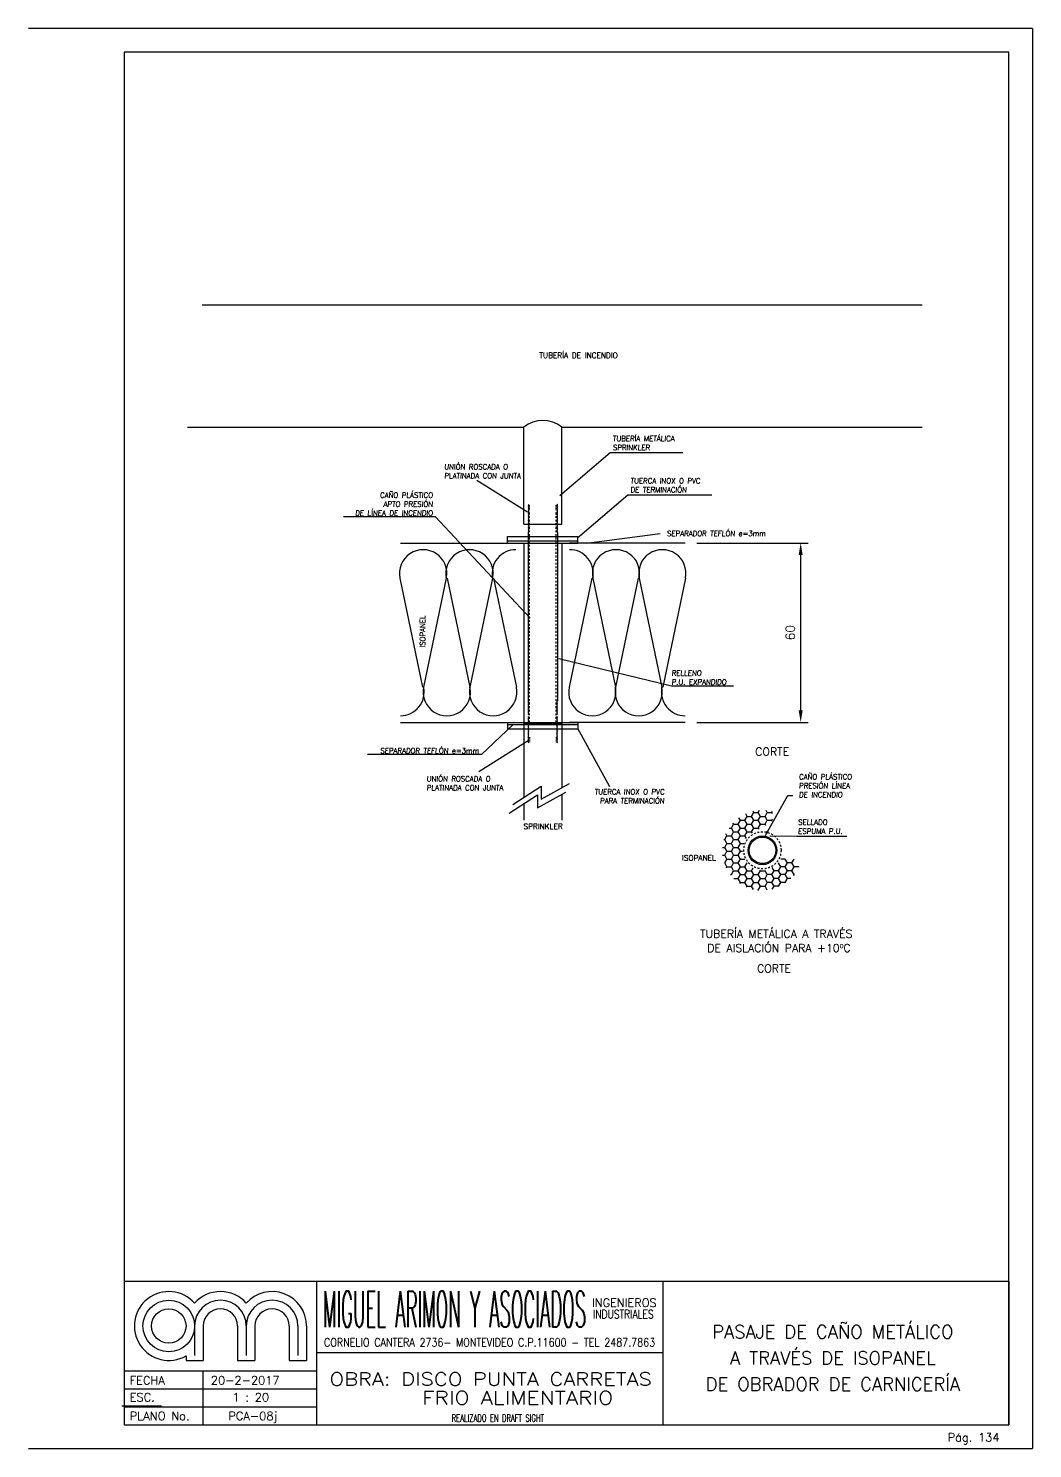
# Model space of a CAD drawing. Extents: x 2682 to 23682, y -29604 to -17724.
# Drawn here: x 19482 to 23682, y -29604 to -23664 of the extents above; entities that cross this region are included whole.
import ezdxf
from ezdxf.enums import TextEntityAlignment as Align

# ---------------------------------------------------------------- set-up
doc = ezdxf.new("R2010")
doc.units = 0
doc.header["$MEASUREMENT"] = 0
doc.header["$PDMODE"] = 33
doc.linetypes.add('PUN2', pattern=[15, 7.5, -7.5])
doc.layers.get('0').update_dxf_attribs({"linetype": 'CONTINUOUS'})
doc.layers.get('DEFPOINTS').update_dxf_attribs({"linetype": 'CONTINUOUS'})
for name, color, linetype in [('0.25', 50, 'CONTINUOUS'), ('0.6', 15, 'CONTINUOUS'), ('FI', 2, 'CONTINUOUS'), ('FIN', 2, 'CONTINUOUS'), ('GR', 9, 'CONTINUOUS'), ('ISO', 19, 'CONTINUOUS'), ('MA', 15, 'CONTINUOUS'), ('ME', 7, 'CONTINUOUS'), ('MF', 19, 'CONTINUOUS'), ('QUOTE', 4, 'CONTINUOUS'), ('RIEL', 70, 'CONTINUOUS'), ('TX', 13, 'CONTINUOUS')]:
    doc.layers.add(name, color=color, linetype=linetype)
doc.styles.add('ROMANS', font='romans')
doc.styles.add('rpm', font='romans.shx', dxfattribs={"width": 0.95, "oblique": 3})
doc.dimstyles.new('RPM 1-25', dxfattribs={"dimscale": 25, "dimtxt": 1.5, "dimasz": 2, "dimexe": 1.25, "dimexo": 2, "dimgap": 1, "dimtad": 1, "dimdec": 0, "dimtxsty": 'ROMANS', "dimcen": 2.5, "dimclrd": 256, "dimclre": 256, "dimclrt": 256, "dimadec": 0, "dimazin": 0, "dimtfac": 1, "dimtdec": 0, "dimtix": 1, "dimtmove": 2, "dimatfit": 3, "dimfxl": 1, "dimtolj": 1, "dimlwd": -1, "dimlwe": -1, "dimarcsym": 0})
doc.dimstyles.new('RPM 1-5', dxfattribs={"dimscale": 5, "dimtxt": 1.5, "dimasz": 2, "dimexe": 1.25, "dimexo": 2, "dimgap": 1, "dimtad": 1, "dimdec": 0, "dimtxsty": 'ROMANS', "dimcen": 2.5, "dimclrd": 256, "dimclre": 256, "dimclrt": 256, "dimadec": 0, "dimazin": 0, "dimtfac": 1, "dimtdec": 0, "dimtix": 1, "dimtmove": 2, "dimatfit": 3, "dimfxl": 1, "dimtolj": 1, "dimlwd": -1, "dimlwe": -1, "dimarcsym": 0})

# ---------------------------------------------------------------- blocks, each defined once
blk = doc.blocks.new('*D847')
at = {"layer": 'DEFPOINTS', "color": 0, "transparency": 16777216}
for p in [(22228.3, -25816.4), (22228.3, -26566.4), (22712, -26566.4)]:
    blk.add_point(p, dxfattribs=at)
at = {"layer": 'TX', "transparency": 16777216}
for p, q in [((22278.3, -25816.4), (22743.3, -25816.4)), ((22712, -25866.4), (22712, -26516.4)), ((22278.3, -26566.4), (22743.3, -26566.4))]:
    blk.add_line(p, q, dxfattribs=at)
for points in [[(22703.7, -25866.4), (22720.4, -25866.4), (22712, -25816.4)], [(22703.7, -26516.4), (22720.4, -26516.4), (22712, -26566.4)]]:
    blk.add_solid(points, dxfattribs=at)
at = {"layer": 'TX', "transparency": 16777216, "insert": (22668.3, -26191.4), "char_height": 37.5, "attachment_point": 5, "rotation": 90, "style": 'ROMANS'}
blk.add_mtext('\\A1;60', dxfattribs=at)

msp = doc.modelspace()

# ---------------------------------------------------------------- linework, layer by layer
for p, q in [((21486.01229, -25807.44385), (21486.01229, -25789.44385)), ((21486.01229, -25789.44385), (21780.01229, -25789.44385)), ((21486.01229, -25816.44385), (21486.01229, -25807.44385)), ((21486.01229, -25807.44385), (21780.01229, -25807.44385)), ((21486.01229, -25816.44385), (21780.01229, -25816.44385)), ((21780.01229, -25807.44385), (21780.01229, -25789.44385)), ((21780.01229, -25816.44385), (21780.01229, -25807.44385)), ((21486.01229, -26566.44385), (21486.01229, -26575.44385)), ((21486.01229, -26566.44385), (21780.01229, -26566.44385)), ((21486.01229, -26575.44385), (21486.01229, -26593.44385)), ((21486.01229, -26575.44385), (21780.01229, -26575.44385)), ((21486.01229, -26593.44385), (21780.01229, -26593.44385)), ((21780.01229, -26575.44385), (21780.01229, -26593.44385))]:
    msp.add_line(p, q)
at = {"layer": '0.25'}
for radius in [60, 55.5]:
    msp.add_circle((22552.16689, -27101.65009), radius, dxfattribs=at)
at = {"layer": '0.6'}
for p, q in [((19882.04509, -23763.99649), (19882.04509, -29503.99649)), ((23582.04509, -23763.99649), (19882.04509, -23763.99649)), ((23582.04509, -29503.99649), (23582.04509, -23763.99649)), ((19882.04509, -29503.99649), (23582.04509, -29503.99649))]:
    msp.add_line(p, q, dxfattribs=at)
at = {"layer": 'FI'}
for p, q in [((23682.04509, -23663.99649), (19482.04509, -23663.99649)), ((23682.04509, -23663.99649), (23682.04509, -29603.99649)), ((23682.06483, -23663.99649), (23682.06483, -29603.99649)), ((19882.04509, -29353.59627), (20688.4446, -29353.59627)), ((19882.04509, -29428.79627), (20688.4446, -29428.79627)), ((19482.03522, -29603.99649), (23682.04509, -29603.99649)), ((19482.05496, -29603.99649), (23682.06483, -29603.99649))]:
    msp.add_line(p, q, dxfattribs=at)
at = {"layer": 'FIN'}
for p, q in [((21571.74229, -25654.75071), (21574.50229, -25657.00071)), ((21574.50229, -25657.00071), (21571.74229, -25659.25071)), ((21571.74229, -25659.25071), (21574.50229, -25661.50071)), ((21573.12229, -25655.87571), (21574.50229, -25657.00071)), ((21577.74229, -25660.75071), (21577.74229, -25657.75071)), ((21688.74229, -25660.75071), (21688.74229, -25657.75071)), ((21694.74229, -25654.75071), (21691.98229, -25657.00071)), ((21693.36229, -25655.87571), (21691.98229, -25657.00071)), ((21691.98229, -25657.00071), (21694.74229, -25659.25071)), ((21694.74229, -25659.25071), (21691.98229, -25661.50071)), ((21574.50229, -25661.50071), (21571.74229, -25663.75071)), ((21571.74229, -25663.75071), (21574.50229, -25666.00071)), ((21574.50229, -25666.00071), (21571.74229, -25668.25071)), ((21571.74229, -25668.25071), (21574.50229, -25670.50071)), ((21574.50229, -25670.50071), (21571.74229, -25672.75071)), ((21571.74229, -25672.75071), (21574.50229, -25675.00071)), ((21574.50229, -25675.00071), (21571.74229, -25677.25071)), ((21571.74229, -25677.25071), (21574.50229, -25679.50071)), ((21574.50229, -25679.50071), (21571.74229, -25681.75071)), ((21571.74229, -25681.75071), (21574.50229, -25684.00071)), ((21574.50229, -25684.00071), (21571.74229, -25686.25071)), ((21571.74229, -25686.25071), (21574.50229, -25688.50071)), ((21574.50229, -25688.50071), (21571.74229, -25690.75071)), ((21571.74229, -25690.75071), (21574.50229, -25693.00071)), ((21574.50229, -25693.00071), (21571.74229, -25695.25071)), ((21571.74229, -25695.25071), (21574.50229, -25697.50071)), ((21574.50229, -25697.50071), (21571.74229, -25699.75071)), ((21571.74229, -25699.75071), (21574.50229, -25702.00071)), ((21574.50229, -25702.00071), (21571.74229, -25704.25071)), ((21571.74229, -25704.25071), (21574.50229, -25706.50071)), ((21574.50229, -25706.50071), (21571.74229, -25708.75071)), ((21571.74229, -25708.75071), (21574.50229, -25711.00071)), ((21574.50229, -25711.00071), (21571.74229, -25713.25071)), ((21571.74229, -25713.25071), (21574.50229, -25715.50071)), ((21574.50229, -25715.50071), (21571.74229, -25717.75071)), ((21571.74229, -25717.75071), (21574.50229, -25720.00071)), ((21574.50229, -25720.00071), (21571.74229, -25722.25071)), ((21573.12229, -25682.87571), (21574.50229, -25684.00071)), ((21577.74229, -25666.75071), (21577.74229, -25663.75071)), ((21577.74229, -25672.75071), (21577.74229, -25669.75071)), ((21577.74229, -25678.75071), (21577.74229, -25675.75071)), ((21688.74229, -25666.75071), (21688.74229, -25663.75071)), ((21688.74229, -25672.75071), (21688.74229, -25669.75071)), ((21688.74229, -25678.75071), (21688.74229, -25675.75071)), ((21691.98229, -25661.50071), (21694.74229, -25663.75071)), ((21694.74229, -25663.75071), (21691.98229, -25666.00071)), ((21691.98229, -25666.00071), (21694.74229, -25668.25071)), ((21694.74229, -25668.25071), (21691.98229, -25670.50071)), ((21691.98229, -25670.50071), (21694.74229, -25672.75071)), ((21694.74229, -25672.75071), (21691.98229, -25675.00071)), ((21691.98229, -25675.00071), (21694.74229, -25677.25071)), ((21694.74229, -25677.25071), (21691.98229, -25679.50071)), ((21691.98229, -25679.50071), (21694.74229, -25681.75071)), ((21694.74229, -25681.75071), (21691.98229, -25684.00071)), ((21693.36229, -25682.87571), (21691.98229, -25684.00071)), ((21693.36229, -25682.87571), (21691.98229, -25684.00071)), ((21691.98229, -25684.00071), (21694.74229, -25686.25071)), ((21694.74229, -25686.25071), (21691.98229, -25688.50071)), ((21691.98229, -25688.50071), (21694.74229, -25690.75071)), ((21694.74229, -25690.75071), (21691.98229, -25693.00071)), ((21691.98229, -25693.00071), (21694.74229, -25695.25071)), ((21694.74229, -25695.25071), (21691.98229, -25697.50071)), ((21691.98229, -25697.50071), (21694.74229, -25699.75071)), ((21694.74229, -25699.75071), (21691.98229, -25702.00071)), ((21691.98229, -25702.00071), (21694.74229, -25704.25071)), ((21694.74229, -25704.25071), (21691.98229, -25706.50071)), ((21691.98229, -25706.50071), (21694.74229, -25708.75071)), ((21694.74229, -25708.75071), (21691.98229, -25711.00071)), ((21691.98229, -25711.00071), (21694.74229, -25713.25071)), ((21694.74229, -25713.25071), (21691.98229, -25715.50071)), ((21691.98229, -25715.50071), (21694.74229, -25717.75071)), ((21694.74229, -25717.75071), (21691.98229, -25720.00071)), ((21691.98229, -25720.00071), (21694.74229, -25722.25071)), ((21571.74229, -25722.25071), (21574.50229, -25724.50071)), ((21574.50229, -25724.50071), (21571.74229, -25726.75071)), ((21571.74229, -25726.75071), (21574.50229, -25729.00071)), ((21574.50229, -25729.00071), (21571.74229, -25731.25071)), ((21571.74229, -25731.25071), (21574.50229, -25733.50071)), ((21574.50229, -25733.50071), (21571.74229, -25735.75071)), ((21571.74229, -25735.75071), (21574.50229, -25738.00071)), ((21574.50229, -25738.00071), (21571.74229, -25740.25071)), ((21571.74229, -25740.25071), (21574.50229, -25742.50071)), ((21574.50229, -25742.50071), (21571.74229, -25744.75071)), ((21571.74229, -25744.75071), (21574.50229, -25747.00071)), ((21574.50229, -25747.00071), (21571.74229, -25749.25071)), ((21571.74229, -25749.25071), (21574.50229, -25751.50071)), ((21574.50229, -25751.50071), (21571.74229, -25753.75071)), ((21571.74229, -25753.75071), (21574.50229, -25756.00071)), ((21574.50229, -25756.00071), (21571.74229, -25758.25071)), ((21571.74229, -25758.25071), (21574.50229, -25760.50071)), ((21574.50229, -25760.50071), (21571.74229, -25762.75071)), ((21571.74229, -25762.75071), (21574.50229, -25765.00071)), ((21574.50229, -25765.00071), (21571.74229, -25767.25071)), ((21571.74229, -25767.25071), (21574.50229, -25769.50071)), ((21574.50229, -25769.50071), (21571.74229, -25771.75071)), ((21571.74229, -25771.75071), (21571.74229, -26476.44385)), ((21694.74229, -25722.25071), (21691.98229, -25724.50071)), ((21691.98229, -25724.50071), (21694.74229, -25726.75071)), ((21694.74229, -25726.75071), (21691.98229, -25729.00071)), ((21691.98229, -25729.00071), (21694.74229, -25731.25071)), ((21694.74229, -25731.25071), (21691.98229, -25733.50071)), ((21691.98229, -25733.50071), (21694.74229, -25735.75071)), ((21694.74229, -25735.75071), (21691.98229, -25738.00071)), ((21691.98229, -25738.00071), (21694.74229, -25740.25071)), ((21694.74229, -25740.25071), (21691.98229, -25742.50071)), ((21691.98229, -25742.50071), (21694.74229, -25744.75071)), ((21694.74229, -25744.75071), (21691.98229, -25747.00071)), ((21691.98229, -25747.00071), (21694.74229, -25749.25071)), ((21694.74229, -25749.25071), (21691.98229, -25751.50071)), ((21691.98229, -25751.50071), (21694.74229, -25753.75071)), ((21694.74229, -25753.75071), (21691.98229, -25756.00071)), ((21691.98229, -25756.00071), (21694.74229, -25758.25071)), ((21694.74229, -25758.25071), (21691.98229, -25760.50071)), ((21691.98229, -25760.50071), (21694.74229, -25762.75071)), ((21694.74229, -25762.75071), (21691.98229, -25765.00071)), ((21691.98229, -25765.00071), (21694.74229, -25767.25071)), ((21694.74229, -25767.25071), (21691.98229, -25769.50071)), ((21691.98229, -25769.50071), (21694.74229, -25771.75071)), ((21694.74229, -25771.75071), (21694.74229, -26476.44385)), ((21691.98229, -26478.69385), (21694.74229, -26476.44385)), ((21694.74229, -26480.94385), (21691.98229, -26478.69385)), ((21691.98229, -26483.19385), (21694.74229, -26480.94385)), ((21694.74229, -26485.44385), (21691.98229, -26483.19385)), ((21691.98229, -26487.69385), (21694.74229, -26485.44385)), ((21694.74229, -26489.94385), (21691.98229, -26487.69385)), ((21691.98229, -26492.19385), (21694.74229, -26489.94385)), ((21694.74229, -26494.44385), (21691.98229, -26492.19385)), ((21691.98229, -26496.69385), (21694.74229, -26494.44385)), ((21694.74229, -26498.94385), (21691.98229, -26496.69385)), ((21691.98229, -26501.19385), (21694.74229, -26498.94385)), ((21694.74229, -26503.44385), (21691.98229, -26501.19385)), ((21691.98229, -26505.69385), (21694.74229, -26503.44385)), ((21694.74229, -26507.94385), (21691.98229, -26505.69385)), ((21691.98229, -26510.19385), (21694.74229, -26507.94385)), ((21694.74229, -26512.44385), (21691.98229, -26510.19385)), ((21691.98229, -26514.69385), (21694.74229, -26512.44385)), ((21694.74229, -26516.94385), (21691.98229, -26514.69385)), ((21691.98229, -26519.19385), (21694.74229, -26516.94385)), ((21694.74229, -26521.44385), (21691.98229, -26519.19385)), ((21691.98229, -26523.69385), (21694.74229, -26521.44385)), ((21694.74229, -26525.94385), (21691.98229, -26523.69385)), ((21691.98229, -26528.19385), (21694.74229, -26525.94385)), ((21694.74229, -26530.44385), (21691.98229, -26528.19385)), ((21691.98229, -26532.69385), (21694.74229, -26530.44385)), ((21694.74229, -26534.94385), (21691.98229, -26532.69385)), ((21694.74229, -26543.94385), (21691.98229, -26541.69385)), ((21694.74229, -26543.94385), (21691.98229, -26541.69385)), ((21691.98229, -26546.19385), (21694.74229, -26543.94385)), ((21691.98229, -26546.19385), (21694.74229, -26543.94385)), ((21694.74229, -26548.44385), (21691.98229, -26546.19385)), ((21694.74229, -26548.44385), (21691.98229, -26546.19385)), ((21691.98229, -26550.69385), (21694.74229, -26548.44385)), ((21691.98229, -26550.69385), (21694.74229, -26548.44385)), ((21694.74229, -26552.94385), (21691.98229, -26550.69385)), ((21694.74229, -26552.94385), (21691.98229, -26550.69385)), ((21574.50229, -26573.19385), (21571.74229, -26570.94385)), ((21571.74229, -26575.44385), (21574.50229, -26573.19385)), ((21574.50229, -26577.69385), (21571.74229, -26575.44385)), ((21571.74229, -26579.94385), (21574.50229, -26577.69385)), ((21574.50229, -26582.19385), (21571.74229, -26579.94385)), ((21571.74229, -26584.44385), (21574.50229, -26582.19385)), ((21574.50229, -26586.69385), (21571.74229, -26584.44385)), ((21571.74229, -26588.94385), (21574.50229, -26586.69385)), ((21574.50229, -26591.19385), (21571.74229, -26588.94385)), ((21571.74229, -26593.44385), (21574.50229, -26591.19385)), ((21574.50229, -26595.69385), (21571.74229, -26593.44385)), ((21571.74229, -26597.94385), (21574.50229, -26595.69385)), ((21574.50229, -26600.19385), (21571.74229, -26597.94385)), ((21571.74229, -26602.44385), (21574.50229, -26600.19385)), ((21574.50229, -26604.69385), (21571.74229, -26602.44385)), ((21571.74229, -26606.94385), (21574.50229, -26604.69385)), ((21574.50229, -26609.19385), (21571.74229, -26606.94385)), ((21571.74229, -26611.44385), (21574.50229, -26609.19385)), ((21574.50229, -26613.387), (21571.74229, -26611.137)), ((21574.50229, -26613.387), (21571.74229, -26611.137)), ((21691.98229, -26555.19385), (21694.74229, -26552.94385)), ((21691.98229, -26555.19385), (21694.74229, -26552.94385)), ((21694.74229, -26557.44385), (21691.98229, -26555.19385)), ((21694.74229, -26557.44385), (21691.98229, -26555.19385)), ((21691.98229, -26559.69385), (21694.74229, -26557.44385)), ((21691.98229, -26559.69385), (21694.74229, -26557.44385)), ((21694.74229, -26561.94385), (21691.98229, -26559.69385)), ((21694.74229, -26561.94385), (21691.98229, -26559.69385)), ((21691.98229, -26564.19385), (21694.74229, -26561.94385)), ((21691.98229, -26564.19385), (21694.74229, -26561.94385)), ((21694.74229, -26566.44385), (21691.98229, -26564.19385)), ((21694.74229, -26566.44385), (21691.98229, -26564.19385)), ((21691.98229, -26568.69385), (21694.74229, -26566.44385)), ((21691.98229, -26568.69385), (21694.74229, -26566.44385)), ((21694.74229, -26570.94385), (21691.98229, -26568.69385)), ((21691.98229, -26573.19385), (21694.74229, -26570.94385)), ((21694.74229, -26575.44385), (21691.98229, -26573.19385)), ((21691.98229, -26577.69385), (21694.74229, -26575.44385)), ((21694.74229, -26579.94385), (21691.98229, -26577.69385)), ((21691.98229, -26582.19385), (21694.74229, -26579.94385)), ((21694.74229, -26584.44385), (21691.98229, -26582.19385)), ((21691.98229, -26586.69385), (21694.74229, -26584.44385)), ((21694.74229, -26588.94385), (21691.98229, -26586.69385)), ((21691.98229, -26591.19385), (21694.74229, -26588.94385)), ((21694.74229, -26593.44385), (21691.98229, -26591.19385)), ((21691.98229, -26595.69385), (21694.74229, -26593.44385)), ((21694.74229, -26597.94385), (21691.98229, -26595.69385)), ((21691.98229, -26600.19385), (21694.74229, -26597.94385)), ((21694.74229, -26602.44385), (21691.98229, -26600.19385)), ((21691.98229, -26604.69385), (21694.74229, -26602.44385)), ((21694.74229, -26606.94385), (21691.98229, -26604.69385)), ((21691.98229, -26609.19385), (21694.74229, -26606.94385)), ((21694.74229, -26611.44385), (21691.98229, -26609.19385)), ((21691.98229, -26613.387), (21694.74229, -26611.137)), ((21691.98229, -26613.387), (21694.74229, -26611.137)), ((21574.50229, -26613.69385), (21571.74229, -26611.44385)), ((21571.74229, -26615.637), (21574.50229, -26613.387)), ((21571.74229, -26615.637), (21574.50229, -26613.387)), ((21571.74229, -26615.94385), (21574.50229, -26613.69385)), ((21574.50229, -26617.887), (21571.74229, -26615.637)), ((21574.50229, -26617.887), (21571.74229, -26615.637)), ((21574.50229, -26618.19385), (21571.74229, -26615.94385)), ((21571.74229, -26620.44385), (21574.50229, -26618.19385)), ((21574.50229, -26622.69385), (21571.74229, -26620.44385)), ((21571.74229, -26624.94385), (21574.50229, -26622.69385)), ((21574.50229, -26627.19385), (21571.74229, -26624.94385)), ((21571.74229, -26629.44385), (21574.50229, -26627.19385)), ((21574.50229, -26631.69385), (21571.74229, -26629.44385)), ((21571.74229, -26633.94385), (21574.50229, -26631.69385)), ((21574.50229, -26636.19385), (21571.74229, -26633.94385)), ((21571.74229, -26638.44385), (21574.50229, -26636.19385)), ((21574.50229, -26640.69385), (21571.74229, -26638.44385)), ((21571.74229, -26642.94385), (21574.50229, -26640.69385)), ((21574.50229, -26645.19385), (21571.74229, -26642.94385)), ((21571.74229, -26647.44385), (21574.50229, -26645.19385)), ((21574.50229, -26649.69385), (21571.74229, -26647.44385)), ((21571.74229, -26651.94385), (21574.50229, -26649.69385)), ((21573.12229, -26623.81885), (21574.50229, -26622.69385)), ((21573.12229, -26650.81885), (21574.50229, -26649.69385)), ((21577.74229, -26627.94385), (21577.74229, -26630.94385)), ((21577.74229, -26633.94385), (21577.74229, -26636.94385)), ((21577.74229, -26639.94385), (21577.74229, -26642.94385)), ((21577.74229, -26645.94385), (21577.74229, -26648.94385)), ((21688.74229, -26627.94385), (21688.74229, -26630.94385)), ((21688.74229, -26633.94385), (21688.74229, -26636.94385)), ((21688.74229, -26639.94385), (21688.74229, -26642.94385)), ((21688.74229, -26645.94385), (21688.74229, -26648.94385)), ((21691.98229, -26613.69385), (21694.74229, -26611.44385)), ((21694.74229, -26615.637), (21691.98229, -26613.387)), ((21694.74229, -26615.637), (21691.98229, -26613.387)), ((21694.74229, -26615.94385), (21691.98229, -26613.69385)), ((21691.98229, -26617.887), (21694.74229, -26615.637)), ((21691.98229, -26617.887), (21694.74229, -26615.637)), ((21691.98229, -26618.19385), (21694.74229, -26615.94385)), ((21694.74229, -26620.44385), (21691.98229, -26618.19385)), ((21691.98229, -26622.69385), (21694.74229, -26620.44385)), ((21693.36229, -26623.81885), (21691.98229, -26622.69385)), ((21694.74229, -26624.94385), (21691.98229, -26622.69385)), ((21693.36229, -26623.81885), (21691.98229, -26622.69385)), ((21691.98229, -26627.19385), (21694.74229, -26624.94385)), ((21694.74229, -26629.44385), (21691.98229, -26627.19385)), ((21691.98229, -26631.69385), (21694.74229, -26629.44385)), ((21694.74229, -26633.94385), (21691.98229, -26631.69385)), ((21691.98229, -26636.19385), (21694.74229, -26633.94385)), ((21694.74229, -26638.44385), (21691.98229, -26636.19385)), ((21691.98229, -26640.69385), (21694.74229, -26638.44385)), ((21694.74229, -26642.94385), (21691.98229, -26640.69385)), ((21691.98229, -26645.19385), (21694.74229, -26642.94385)), ((21694.74229, -26647.44385), (21691.98229, -26645.19385)), ((21691.98229, -26649.69385), (21694.74229, -26647.44385)), ((21693.36229, -26650.81885), (21691.98229, -26649.69385)), ((21694.74229, -26651.94385), (21691.98229, -26649.69385))]:
    msp.add_line(p, q, dxfattribs=at)
at = {"layer": 'FIN', "linetype": 'PUN2'}
for p, q in [((21577.74229, -26566.44385), (21577.74229, -25681.75071)), ((21688.74229, -26566.44385), (21688.74229, -25681.75071))]:
    msp.add_line(p, q, dxfattribs=at)
msp.add_circle((22552.16689, -27101.65009), 77.77, dxfattribs=at)
at = {"layer": 'ISO'}
for p, q in [((21553.74229, -25816.44385), (21553.74229, -26566.44385)), ((21712.74229, -25816.44385), (21712.74229, -26566.44385))]:
    msp.add_line(p, q, dxfattribs=at)
at = {"layer": 'MA'}
for p, q in [((19882.04509, -28903.99649), (23582.04509, -28903.99649)), ((19882.04509, -28903.99649), (19882.04509, -29503.99649)), ((20688.4446, -29503.99649), (20688.4446, -28903.99649)), ((22135.24485, -28903.99649), (22135.24485, -29503.99649)), ((23582.02535, -28903.99649), (23582.02535, -29503.99649)), ((23582.04509, -28903.99649), (23582.04509, -29503.99649)), ((20177.24491, -29091.19638), (20177.24491, -29214.13487)), ((20213.24489, -29091.19638), (20213.24489, -29235.19629)), ((20357.2448, -29091.19638), (20357.2448, -29235.19629)), ((20393.24478, -29091.19638), (20393.24478, -29214.13487)), ((20429.24476, -29091.19638), (20429.24476, -29235.19629)), ((20573.24467, -29091.19638), (20573.24467, -29235.19629)), ((20609.24465, -29091.19638), (20609.24465, -29214.13487)), ((20645.24463, -29091.19638), (20645.24463, -29235.19629)), ((20141.24493, -29215.90396), (20141.24493, -29235.19629)), ((22135.24485, -29203.99649), (20688.4446, -29203.99649)), ((19882.04509, -29278.39627), (20688.4446, -29278.39627)), ((20141.24493, -29235.19629), (20213.24489, -29235.19629)), ((20357.2448, -29235.19629), (20429.24476, -29235.19629)), ((20573.24467, -29235.19629), (20645.24463, -29235.19629))]:
    msp.add_line(p, q, dxfattribs=at)
for radius in [107.99994, 71.99996]:
    msp.add_circle((20069.24498, -29091.19638), radius, dxfattribs=at)
for centre, radius, start, end in [((20069.24498, -29091.19638), 143.99991, 41.409622109, 300), ((20285.24485, -29091.19638), 143.99991, 41.409622109, 138.590377891), ((20285.24485, -29091.19638), 107.99994, 0, 180), ((20501.24472, -29091.19638), 143.99991, 0, 138.590377891), ((20501.24472, -29091.19638), 107.99994, 0, 180), ((20285.24485, -29091.19638), 71.99996, 0, 180), ((20501.24472, -29091.19638), 71.99996, 0, 180)]:
    msp.add_arc(centre, radius, start, end, dxfattribs=at)
at = {"layer": 'ME'}
msp.add_line((20211.77886, -29278.39627), (20211.77886, -29503.99649), dxfattribs=at)
at = {"layer": 'MF'}
for p, q in [((21553.74229, -25736.92325), (21712.74229, -25736.92325)), ((21553.74229, -26569.77132), (21712.74229, -26569.77132)), ((20038.153, -29426.70876), (19873.153, -29426.70876)), ((20038.153, -29426.70876), (19873.153, -29426.70876))]:
    msp.add_line(p, q, dxfattribs=at)
at = {"layer": 'QUOTE'}
for p, q in [((20209.27546, -24820.29624), (23220.80685, -24820.29624)), ((20147.75587, -25331.49526), (21553.74229, -25331.49526)), ((21553.74229, -25736.92325), (21553.74229, -25331.49526)), ((21712.74229, -25331.49526), (23220.80685, -25331.49526)), ((21712.74229, -25736.92325), (21712.74229, -25331.49526)), ((21553.74229, -26569.77132), (21553.74229, -26880.3857)), ((21712.74229, -26569.77132), (21712.74229, -26839.77128)), ((21508.42081, -26909.80978), (21626.60846, -26833.07879)), ((21626.60846, -26887.59819), (21744.79613, -26821.97299)), ((21626.60846, -26833.07879), (21626.60846, -26887.59819)), ((21493.26854, -26946.15604), (21611.45619, -26869.42505)), ((21553.74229, -26906.89466), (21553.74229, -26975.1993)), ((21611.45619, -26923.94445), (21729.64386, -26858.31925)), ((21611.45619, -26869.42505), (21611.45619, -26923.94445)), ((21712.74229, -26867.70405), (21712.74229, -26975.1993))]:
    msp.add_line(p, q, dxfattribs=at)
msp.add_arc((21633.24229, -25432.55361), 128.58087, 51.808781677, 128.191218323, dxfattribs=at)
at = {"layer": 'RIEL'}
for p, q in [((21038.1869, -25816.44385), (21553.74229, -25816.44385)), ((22228.29769, -25816.44385), (21745.74229, -25816.44385)), ((21036.1128, -25963.41247), (21130.96459, -26419.47523)), ((21229.96459, -25963.41247), (21135.1128, -26419.47523)), ((21229.96459, -25963.41247), (21135.1128, -26419.47523)), ((21229.96459, -25963.41247), (21135.1128, -26419.47523)), ((21234.1128, -25963.41247), (21328.96459, -26419.47523)), ((21423.81639, -25963.41247), (21328.96459, -26419.47523)), ((21427.96459, -25963.41247), (21522.81639, -26419.47523)), ((21838.51999, -25963.41247), (21743.66819, -26419.47523)), ((21842.66819, -25963.41247), (21937.51999, -26419.47523)), ((22032.37179, -25963.41247), (21937.51999, -26419.47523)), ((22036.51999, -25963.41247), (22131.37179, -26419.47523)), ((22036.51999, -25963.41247), (22131.37179, -26419.47523)), ((22036.51999, -25963.41247), (22131.37179, -26419.47523)), ((22230.37179, -25963.41247), (22135.51999, -26419.47523)), ((21574.50229, -26478.69385), (21571.74229, -26476.44385)), ((21571.74229, -26480.94385), (21574.50229, -26478.69385)), ((21574.50229, -26483.19385), (21571.74229, -26480.94385)), ((21571.74229, -26485.44385), (21574.50229, -26483.19385)), ((21574.50229, -26487.69385), (21571.74229, -26485.44385)), ((21571.74229, -26489.94385), (21574.50229, -26487.69385)), ((21574.50229, -26492.19385), (21571.74229, -26489.94385)), ((21571.74229, -26494.44385), (21574.50229, -26492.19385)), ((21574.50229, -26496.69385), (21571.74229, -26494.44385)), ((21571.74229, -26498.94385), (21574.50229, -26496.69385)), ((21574.50229, -26501.19385), (21571.74229, -26498.94385)), ((21571.74229, -26503.44385), (21574.50229, -26501.19385)), ((21574.50229, -26505.69385), (21571.74229, -26503.44385)), ((21571.74229, -26507.94385), (21574.50229, -26505.69385)), ((21574.50229, -26510.19385), (21571.74229, -26507.94385)), ((21571.74229, -26512.44385), (21574.50229, -26510.19385)), ((21574.50229, -26514.69385), (21571.74229, -26512.44385)), ((21571.74229, -26516.94385), (21574.50229, -26514.69385)), ((21574.50229, -26519.19385), (21571.74229, -26516.94385)), ((21571.74229, -26521.44385), (21574.50229, -26519.19385)), ((21574.50229, -26523.69385), (21571.74229, -26521.44385)), ((21571.74229, -26525.94385), (21574.50229, -26523.69385)), ((21574.50229, -26528.19385), (21571.74229, -26525.94385)), ((21571.74229, -26530.44385), (21574.50229, -26528.19385)), ((21574.50229, -26532.69385), (21571.74229, -26530.44385)), ((21571.74229, -26534.94385), (21574.50229, -26532.69385)), ((21571.74229, -26543.94385), (21574.50229, -26541.69385)), ((21571.74229, -26543.94385), (21574.50229, -26541.69385)), ((21574.50229, -26546.19385), (21571.74229, -26543.94385)), ((21574.50229, -26546.19385), (21571.74229, -26543.94385)), ((21571.74229, -26548.44385), (21574.50229, -26546.19385)), ((21571.74229, -26548.44385), (21574.50229, -26546.19385)), ((21574.50229, -26550.69385), (21571.74229, -26548.44385)), ((21574.50229, -26550.69385), (21571.74229, -26548.44385)), ((21571.74229, -26552.94385), (21574.50229, -26550.69385)), ((21571.74229, -26552.94385), (21574.50229, -26550.69385)), ((21038.1869, -26566.44385), (21520.74229, -26566.44385)), ((21574.50229, -26555.19385), (21571.74229, -26552.94385)), ((21574.50229, -26555.19385), (21571.74229, -26552.94385)), ((21571.74229, -26557.44385), (21574.50229, -26555.19385)), ((21571.74229, -26557.44385), (21574.50229, -26555.19385)), ((21574.50229, -26559.69385), (21571.74229, -26557.44385)), ((21574.50229, -26559.69385), (21571.74229, -26557.44385)), ((21571.74229, -26561.94385), (21574.50229, -26559.69385)), ((21571.74229, -26561.94385), (21574.50229, -26559.69385)), ((21574.50229, -26564.19385), (21571.74229, -26561.94385)), ((21574.50229, -26564.19385), (21571.74229, -26561.94385)), ((21571.74229, -26566.44385), (21574.50229, -26564.19385)), ((21571.74229, -26566.44385), (21574.50229, -26564.19385)), ((21574.50229, -26568.69385), (21571.74229, -26566.44385)), ((21574.50229, -26568.69385), (21571.74229, -26566.44385)), ((21571.74229, -26570.94385), (21574.50229, -26568.69385)), ((22228.29769, -26566.44385), (21745.74229, -26566.44385)), ((21780.01229, -26566.44385), (21780.01229, -26575.44385)), ((22459.92077, -26975.86252), (22454.03927, -26965.67545)), ((22478.67081, -26975.86231), (22488.04581, -26959.62433)), ((22488.04577, -26959.62454), (22482.09074, -26949.31012)), ((22488.04598, -26959.62447), (22506.79598, -26959.62447)), ((22516.17077, -26975.86252), (22506.79577, -26959.62454)), ((22506.79581, -26959.62433), (22516.17081, -26943.38635)), ((22516.17077, -26943.38657), (22513.35979, -26938.51781)), ((22516.17098, -26943.38649), (22534.92098, -26943.38649)), ((22544.29577, -26959.62454), (22534.92077, -26943.38657)), ((22534.92081, -26943.38635), (22540.10935, -26934.39953)), ((22534.92081, -26975.86231), (22544.29581, -26959.62433)), ((22544.29598, -26959.62447), (22563.04598, -26959.62447)), ((22572.42077, -26975.86252), (22563.04577, -26959.62454)), ((22563.04581, -26959.62433), (22572.42081, -26943.38635)), ((22572.42077, -26943.38657), (22567.38079, -26934.65707)), ((22572.42098, -26943.38649), (22591.17098, -26943.38649)), ((22594.24792, -26948.71634), (22591.17077, -26943.38657)), ((22591.17081, -26943.38635), (22593.60702, -26939.16671)), ((22412.8433, -27008.3384), (22422.42098, -27008.3384)), ((22431.79577, -27024.57645), (22422.42077, -27008.33847)), ((22422.42081, -27008.33826), (22431.79581, -26992.10028)), ((22422.42081, -27040.81421), (22431.79581, -27024.57623)), ((22431.79577, -26992.1005), (22429.21423, -26987.62914)), ((22431.79598, -26992.10042), (22450.54598, -26992.10042)), ((22431.79598, -27024.57637), (22450.54598, -27024.57637)), ((22459.92077, -27008.33847), (22450.54577, -26992.1005)), ((22459.92077, -27040.81442), (22450.54577, -27024.57645)), ((22450.54581, -26992.10028), (22459.92081, -26975.86231)), ((22450.54581, -27024.57623), (22459.92081, -27008.33826)), ((22459.92098, -26975.86244), (22478.67098, -26975.86244)), ((22459.92098, -27008.3384), (22478.67098, -27008.3384)), ((22488.04577, -26992.1005), (22478.67077, -26975.86252)), ((22488.04577, -27024.57645), (22478.67077, -27008.33847)), ((22478.67081, -27008.33826), (22488.04581, -26992.10028)), ((22478.67081, -27040.81421), (22488.04581, -27024.57623)), ((22488.04598, -26992.10042), (22506.79598, -26992.10042)), ((22488.04598, -27024.57637), (22506.79598, -27024.57637)), ((22516.17077, -27008.33847), (22506.79577, -26992.1005)), ((22509.92485, -27029.99617), (22506.79577, -27024.57645)), ((22506.79581, -26992.10028), (22516.17081, -26975.86231)), ((22506.79581, -27024.57623), (22516.17081, -27008.33826)), ((22516.17098, -26975.86244), (22534.92098, -26975.86244)), ((22516.17098, -27008.3384), (22534.92098, -27008.3384)), ((22544.29577, -26992.1005), (22534.92077, -26975.86252)), ((22538.04985, -27013.7582), (22534.92077, -27008.33847)), ((22534.92081, -27008.33826), (22544.29581, -26992.10028)), ((22544.29598, -26992.10042), (22563.04598, -26992.10042)), ((22566.17485, -26997.52022), (22563.04577, -26992.1005)), ((22563.04581, -26992.10028), (22572.42081, -26975.86231)), ((22572.42098, -26975.86244), (22591.17098, -26975.86244)), ((22594.24792, -26981.19229), (22591.17077, -26975.86252)), ((22591.17081, -26975.86231), (22594.24792, -26970.5326)), ((22390.52168, -27057.05233), (22394.29598, -27057.05233)), ((22403.67077, -27073.29038), (22394.29577, -27057.0524)), ((22394.29581, -27057.05219), (22403.67081, -27040.81421)), ((22394.29581, -27089.52814), (22403.67081, -27073.29016)), ((22403.67077, -27040.81442), (22399.1703, -27033.01937)), ((22403.67098, -27040.81435), (22422.42098, -27040.81435)), ((22403.67098, -27073.2903), (22422.42098, -27073.2903)), ((22431.79577, -27057.0524), (22422.42077, -27040.81442)), ((22431.79577, -27089.52835), (22422.42077, -27073.29038)), ((22422.42081, -27073.29016), (22431.79581, -27057.05219)), ((22431.79598, -27057.05233), (22450.54598, -27057.05233)), ((22459.92077, -27073.29038), (22450.54577, -27057.0524)), ((22450.54581, -27057.05219), (22459.92081, -27040.81421)), ((22450.54581, -27089.52814), (22459.92081, -27073.29016)), ((22459.92098, -27040.81435), (22478.67098, -27040.81435)), ((22459.92098, -27073.2903), (22473.97228, -27073.2903)), ((22485.26154, -27052.22997), (22478.67077, -27040.81442)), ((22384.92098, -27089.52828), (22394.29598, -27089.52828)), ((22385.72217, -27122.00423), (22394.29598, -27122.00423)), ((22403.67077, -27105.76633), (22394.29577, -27089.52835)), ((22403.67077, -27138.24228), (22394.29577, -27122.00431)), ((22394.29581, -27122.00409), (22403.67081, -27105.76612)), ((22394.29581, -27154.48005), (22403.67081, -27138.24207)), ((22403.67098, -27105.76625), (22422.42098, -27105.76625)), ((22403.67098, -27138.24221), (22422.42098, -27138.24221)), ((22431.79577, -27122.00431), (22422.42077, -27105.76633)), ((22431.79577, -27154.48026), (22422.42077, -27138.24228)), ((22422.42081, -27105.76612), (22431.79581, -27089.52814)), ((22422.42081, -27138.24207), (22431.79581, -27122.00409)), ((22431.79598, -27089.52828), (22450.54598, -27089.52828)), ((22431.79598, -27122.00423), (22450.54598, -27122.00423)), ((22431.79598, -27122.00423), (22450.54598, -27122.00423)), ((22459.92077, -27105.76633), (22450.54577, -27089.52835)), ((22459.92077, -27138.24228), (22450.54577, -27122.00431)), ((22450.54581, -27122.00409), (22459.92081, -27105.76612)), ((22450.54581, -27154.48005), (22459.92081, -27138.24207)), ((22459.92098, -27105.76625), (22469.09023, -27105.76625)), ((22459.92098, -27138.24221), (22478.67098, -27138.24221)), ((22647.42073, -27138.24221), (22628.67073, -27138.24221)), ((22656.7959, -27154.48005), (22647.4209, -27138.24207)), ((22675.54593, -27154.48026), (22684.92093, -27138.24228)), ((22393.02194, -27154.48018), (22394.29598, -27154.48018)), ((22403.67077, -27170.71823), (22394.29577, -27154.48026)), ((22401.29489, -27174.83324), (22403.67081, -27170.71802)), ((22403.67098, -27170.71816), (22422.42098, -27170.71816)), ((22418.72422, -27203.19411), (22422.42098, -27203.19411)), ((22431.79577, -27186.95621), (22422.42077, -27170.71823)), ((22422.42081, -27170.71802), (22431.79581, -27154.48005)), ((22422.42081, -27203.19397), (22431.79581, -27186.956)), ((22431.79598, -27154.48018), (22450.54598, -27154.48018)), ((22431.79598, -27186.95614), (22450.54598, -27186.95614)), ((22459.92077, -27170.71823), (22450.54577, -27154.48026)), ((22459.92077, -27203.19419), (22450.54577, -27186.95621)), ((22450.54581, -27186.956), (22459.92081, -27170.71802)), ((22450.54581, -27219.43195), (22459.92081, -27203.19397)), ((22459.92098, -27170.71816), (22478.67098, -27170.71816)), ((22459.92098, -27203.19411), (22478.67098, -27203.19411)), ((22488.04577, -27186.95621), (22478.67077, -27170.71823)), ((22488.04577, -27219.43216), (22478.67077, -27203.19419)), ((22478.67081, -27170.71802), (22488.04581, -27154.48005)), ((22478.67081, -27203.19397), (22488.04581, -27186.956)), ((22488.04598, -27186.95614), (22506.79598, -27186.95614)), ((22516.17077, -27203.19419), (22506.79577, -27186.95621)), ((22506.79581, -27186.956), (22513.52179, -27175.30626)), ((22506.79581, -27219.43195), (22516.17081, -27203.19397)), ((22516.17098, -27203.19411), (22534.92098, -27203.19411)), ((22544.29577, -27219.43216), (22534.92077, -27203.19419)), ((22534.92081, -27203.19397), (22544.29581, -27186.956)), ((22544.29577, -27186.95621), (22542.75929, -27184.29494)), ((22544.29598, -27186.95614), (22563.04598, -27186.95614)), ((22572.42077, -27203.19419), (22563.04577, -27186.95621)), ((22563.04581, -27219.43195), (22572.42081, -27203.19397)), ((22591.17073, -27203.19411), (22572.42073, -27203.19411)), ((22600.5459, -27219.43195), (22591.1709, -27203.19397)), ((22591.17093, -27203.19419), (22600.54593, -27186.95621)), ((22600.5459, -27186.956), (22593.10017, -27174.05963)), ((22619.29573, -27186.95614), (22600.54573, -27186.95614)), ((22628.6709, -27170.71802), (22619.2959, -27154.48005)), ((22628.6709, -27203.19397), (22619.2959, -27186.956)), ((22619.29593, -27186.95621), (22628.67093, -27170.71823)), ((22619.29593, -27219.43216), (22628.67093, -27203.19419)), ((22647.42073, -27170.71816), (22628.67073, -27170.71816)), ((22647.42073, -27203.19411), (22628.67073, -27203.19411)), ((22656.7959, -27186.956), (22647.4209, -27170.71802)), ((22656.7959, -27219.43195), (22647.4209, -27203.19397)), ((22647.42093, -27170.71823), (22656.79593, -27154.48026)), ((22647.42093, -27203.19419), (22656.79593, -27186.95621)), ((22675.54573, -27154.48018), (22656.79573, -27154.48018)), ((22675.54573, -27186.95614), (22656.79573, -27186.95614)), ((22684.9209, -27170.71802), (22675.5459, -27154.48005)), ((22684.9209, -27203.19397), (22675.5459, -27186.956)), ((22675.54593, -27186.95621), (22684.92093, -27170.71823)), ((22682.97195, -27206.56992), (22684.92093, -27203.19419)), ((22703.67073, -27170.71816), (22684.92073, -27170.71816)), ((22685.60956, -27203.19411), (22684.92073, -27203.19411)), ((22704.39416, -27171.97074), (22703.6709, -27170.71802)), ((22432.81223, -27219.43209), (22450.54598, -27219.43209)), ((22459.92077, -27235.67014), (22450.54577, -27219.43216)), ((22457.41991, -27240.00162), (22459.92081, -27235.66993)), ((22459.92098, -27235.67006), (22478.67098, -27235.67006)), ((22488.04577, -27251.90812), (22478.67077, -27235.67014)), ((22478.67081, -27235.66993), (22488.04581, -27219.43195)), ((22485.87193, -27255.67318), (22488.04581, -27251.9079)), ((22488.04598, -27219.43209), (22506.79598, -27219.43209)), ((22488.04598, -27251.90804), (22506.79598, -27251.90804)), ((22516.17077, -27235.67014), (22506.79577, -27219.43216)), ((22514.36489, -27265.01822), (22506.79577, -27251.90812)), ((22506.79581, -27251.9079), (22516.17081, -27235.66993)), ((22516.17098, -27235.67006), (22534.92098, -27235.67006)), ((22544.29577, -27251.90812), (22534.92077, -27235.67014)), ((22534.92081, -27235.66993), (22544.29581, -27219.43195)), ((22534.92081, -27268.14588), (22544.29581, -27251.9079)), ((22544.29598, -27219.43209), (22563.04598, -27219.43209)), ((22544.29598, -27251.90804), (22563.04598, -27251.90804)), ((22572.42077, -27235.67014), (22563.04577, -27219.43216)), ((22572.3997, -27268.1096), (22563.04577, -27251.90812)), ((22563.04581, -27251.9079), (22572.42081, -27235.66993)), ((22591.17073, -27235.67006), (22572.42073, -27235.67006)), ((22600.5459, -27251.9079), (22591.1709, -27235.66993)), ((22591.17093, -27235.67014), (22600.54593, -27219.43216)), ((22593.46704, -27264.16911), (22600.54593, -27251.90812)), ((22619.29573, -27219.43209), (22600.54573, -27219.43209)), ((22619.29573, -27251.90804), (22600.54573, -27251.90804)), ((22628.6709, -27235.66993), (22619.2959, -27219.43195)), ((22620.86077, -27254.61834), (22619.2959, -27251.9079)), ((22619.29593, -27251.90812), (22628.67093, -27235.67014)), ((22647.42073, -27235.67006), (22628.67073, -27235.67006)), ((22649.05928, -27238.50768), (22647.4209, -27235.66993)), ((22647.42093, -27235.67014), (22656.79593, -27219.43216)), ((22671.52155, -27219.43209), (22656.79573, -27219.43209)), ((22532.23597, -27268.14602), (22534.92098, -27268.14602)), ((22535.10454, -27268.46439), (22534.92077, -27268.14609))]:
    msp.add_line(p, q, dxfattribs=at)
for centre, start, end in [((21133.0387, -25943.25385), 348.251130886, 191.748869114), ((21326.89049, -25943.25385), 348.251130886, 191.748869114), ((21520.74229, -25943.25385), 90, 191.748869114), ((21745.74229, -25943.25385), 348.251130886, 90), ((21939.59409, -25943.25385), 348.251130886, 191.748869114), ((22133.44589, -25943.25385), 348.251130886, 191.748869114), ((21038.1869, -26439.63385), 270, 11.748869114), ((21232.0387, -26439.63385), 168.251130886, 11.748869114), ((21425.89049, -26439.63385), 168.251130886, 11.748869114), ((21840.59409, -26439.63385), 168.251130886, 11.748869114), ((22034.44589, -26439.63385), 168.251130886, 11.748869114), ((22228.29769, -26439.63385), 168.251130886, 270)]:
    msp.add_arc(centre, 99, start, end, dxfattribs=at)
at = {"layer": 'TX', "extrusion": (0, 0, -1)}
msp.add_line((21778.49979, -26590.70027), (21912.82201, -26834.35088), dxfattribs=at)
at = {"layer": 'TX'}
msp.add_lwpolyline([(22574.32458, -27021.53868), (22658.51484, -26871.89144), (22678.72428, -26871.89144)], dxfattribs=at)
msp.add_solid([(22578.68228, -27023.99029), (22559.61492, -27047.68492), (22569.96687, -27019.08707)], dxfattribs=at)

# ---------------------------------------------------------------- texts
at = {"layer": '0.6', "style": 'ROMANS'}
for s, width, p, p2 in [('OBRA: DISCO PUNTA CARRETAS', 1.035604, (20741.14074, -29340.56464), (22089.15215, -29340.56464)), ('FRIO ALIMENTARIO', 1.088962, (21129.00234, -29418.87679), (21927.57484, -29418.87679))]:
    msp.add_text(s, height=55, dxfattribs=dict(at, width=width)).set_placement(p, p2, align=Align.FIT)
at = {"layer": 'FI', "style": 'ROMANS'}
for s, width, p, p2 in [('INGENIEROS ', 0.868836, (21839.37855, -29011.51609), (22133.33482, -29011.51609)), ('INDUSTRIALES', 0.729467, (21843.11524, -29059.23101), (22097.21306, -29059.23101)), ('CORNELIO CANTERA 2736- MONTEVIDEO C.P.11600 - TEL 2487.7863', 0.730272, (20718.35883, -29177.46292), (22103.44096, -29177.46292))]:
    msp.add_text(s, height=35, dxfattribs=dict(at, width=width)).set_placement(p, p2, align=Align.FIT)
for s, p in [('20-2-2017', (20244.83721, -29336.00121)), ('Pág. 134', (23326.47856, -29574.5967))]:
    msp.add_text(s, height=35, dxfattribs=at).set_placement(p)
at = {"layer": 'FI', "style": 'ROMANS', "width": 0.691964}
msp.add_text('REALIZADO EN DRAFT SIGHT', height=30, dxfattribs=at).set_placement((21445.19497, -29476.37237), align=Align.MIDDLE)
at = {"layer": 'GR', "style": 'ROMANS', "width": 0.325217}
msp.add_text('MIGUEL ARIMON Y ASOCIADOS', height=150, dxfattribs=at).set_placement((20713.37653, -29095.82046), (21814.467, -29095.82046), align=Align.FIT)
at = {"layer": 'MA', "style": 'ROMANS'}
for s, p in [('PASAJE DE CAÑO METÁLICO', (22846.55045, -29106.23022)), ('A TRAVÉS DE ISOPANEL', (22846.55045, -29215.80329)), ('DE OBRADOR DE CARNICERÍA', (22846.55045, -29325.2783))]:
    msp.add_text(s, height=55, dxfattribs=at).set_placement(p, align=Align.MIDDLE)
at = {"layer": 'ME', "style": 'ROMANS'}
for s, p in [('FECHA', (19905.58729, -29336.00121)), ('ESC.', (19905.58729, -29406.61315)), ('1 : 20', (20335.67919, -29406.61315)), ('PLANO No.', (19905.58729, -29485.01244)), ('PCA-08j', (20318.35565, -29485.01244))]:
    msp.add_text(s, height=35, dxfattribs=at).set_placement(p)
at = {"layer": 'TX', "style": 'rpm'}
for s, p in [('TUBERÍA DE INCENDIO', (21619.02426, -25042.59592)), ('SPRINKLER', (21552.86745, -27012.79086)), ('ISOPANEL', (22215.81692, -27144.81186))]:
    msp.add_text(s, height=22.5, dxfattribs=at).set_placement(p)
at = {"layer": 'TX', "style": 'rpm', "oblique": 3, "width": 0.95}
msp.add_text('SEPARADOR TEFLÓN e=3mm', height=22.5, dxfattribs=at).set_placement((22152.77972, -25787.56782))
msp.add_text('ISOPANEL', height=22.5, rotation=90, dxfattribs=at).set_placement((21142.03132, -26254.13597))
at = {"layer": 'TX', "style": 'ROMANS'}
for s, p in [('CORTE', (22592.94661, -26689.05842)), ('TUBERÍA METÁLICA A TRAVÉS ', (22621.39336, -27445.07999)), ('DE AISLACIÓN PARA +10ºC', (22621.39336, -27504.70774)), ('CORTE', (22600.64852, -27595.75972))]:
    msp.add_text(s, height=33.471, dxfattribs=at).set_placement(p, align=Align.MIDDLE)
at = {"layer": 'TX', "char_height": 22.5, "style": 'rpm'}
for s, insert, attachment_point in [('TUBERÍA METÁLICA\\PSPRINKLER', (21926.36634, -25368.27406), 1), ('UNIÓN ROSCADA O\\PPLATINADA CON JUNTA', (21221.12502, -25486.37645), 1), ('CAÑO PLÁSTICO \\PAPTO PRESIÓN\\PDE LÍNEA DE INCENDIO', (21174.00682, -25702.38458), 9), ('TUERCA INOX O PVC\\PDE TERMINACIÓN', (22000.33676, -25544.89039), 1), ('RELLENO \\PP.U. EXPANDIDO', (22171.93561, -26349.08176), 1), ('SEPARADOR TEFLÓN e=3mm', (21366.86077, -26696.30985), 9), ('UNIÓN ROSCADA O\\PPLATINADA CON JUNTA', (21147.8169, -26791.27013), 1), ('CAÑO PLÁSTICO\\PPRESIÓN LÍNEA\\PDE INCENDIO', (22704.83974, -26782.90089), 1), ('TUERCA INOX O PVC \\PPARA TERMINACIÓN', (22142.61543, -26875.83733), 6), ('SELLADO \\PESPUMA P.U.', (22701.20753, -26973.05994), 1)]:
    msp.add_mtext(s, dxfattribs=dict(at, insert=insert, attachment_point=attachment_point))

# ---------------------------------------------------------------- dimensions: what is measured, and where the dimension line sits
at = {"layer": 'TX'}
dim = msp.add_linear_dim(base=(22712.03155, -26566.44385), p1=(22228.29769, -25816.44385), p2=(22228.29769, -26566.44385), angle=90, text='60', dimstyle='RPM 1-25', dxfattribs=at)
dim.commit()
dim.dimension.update_dxf_attribs({"geometry": '*D847', "text_midpoint": (22668.28155, -26191.44385)})

# ---------------------------------------------------------------- leaders
at = {"layer": 'TX', "annotation_type": 0, "has_hookline": 1}
for points, hookline_direction, text_width in [([(21704.8103, -25617.89254), (21915.86634, -25437.55977), (21925.86634, -25437.55977)], 0, 288.91011), ([(21778.78072, -25794.50888), (21989.83676, -25614.17611), (21999.83676, -25614.17611)], 0, 335.6121), ([(21581.1956, -26131.32044), (21184.50682, -25707.38458), (21174.50682, -25707.38458)], 1, 370.21211), ([(21700.09396, -26299.49559), (22171.43561, -26414.08176)], 0, 254.17639), ([(21508.63884, -26577.13938), (21377.36077, -26701.30985), (21367.36077, -26701.30985)], 1, 461.48234), ([(22583.65894, -27041.20242), (22696.20753, -27042.55994)], 0, 203.62758)]:
    msp.add_leader(points, dimstyle='RPM 1-5', dxfattribs=dict(at, hookline_direction=hookline_direction, text_width=text_width))
at = {"layer": 'TX'}
for points in [[(21569.31316, -25687.87871), (21358.25713, -25555.04594)], [(21816.37677, -25816.88601), (22124.41232, -25776.11485)], [(21576.4296, -26640.92015), (21365.37356, -26773.75292)]]:
    msp.add_leader(points, dimstyle='RPM 1-5', dxfattribs=at)

doc.saveas('drawing.dxf')
